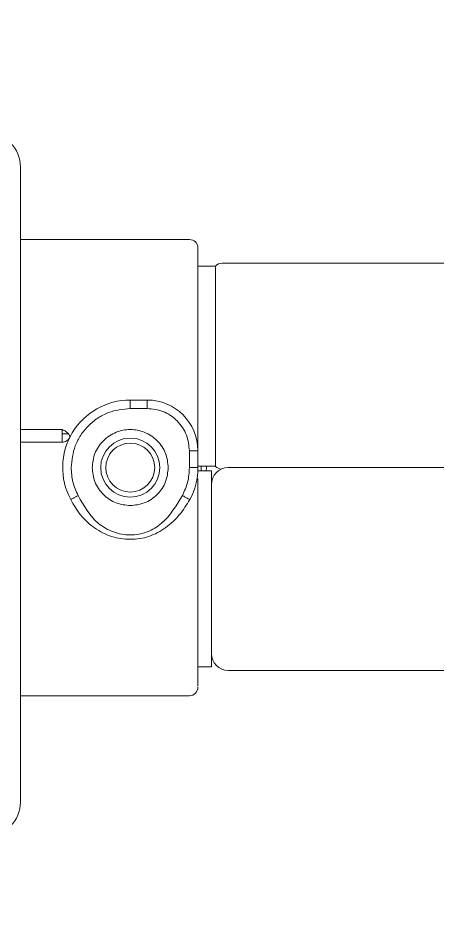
# Model space of a CAD drawing. Extents: x 14808 to 20058, y -13198 to -11680.
# Drawn here: x 16178.73 to 16191.14, y -12188.4 to -12161.57 of the extents above; entities that cross this region are included whole.
import ezdxf

# ---------------------------------------------------------------- set-up
doc = ezdxf.new("R2010")
doc.units = 0
doc.header["$LTSCALE"] = 7
doc.header["$MEASUREMENT"] = 0
doc.layers.get('0').update_dxf_attribs({"color": 2, "linetype": 'CONTINUOUS'})
pattern_1 = [(315, (16169.5734, -12738.675), (1.122532, 1.122532), [])]

msp = doc.modelspace()

# ---------------------------------------------------------------- hatches: boundary and pattern name
at = {"linetype": 'Continuous', "lineweight": 0}
h = msp.add_hatch(dxfattribs=at)
h.set_pattern_fill('ANSI31', color=2, scale=0.5, angle=-90, style=0)
h.set_pattern_definition(pattern_1)
edge = h.paths.add_edge_path(flags=0)
edge.add_line((16223.996, -12150.617), (16223.996, -12148.617))
edge.add_line((16223.996, -12148.617), (16164.978, -12149.647))
edge.add_arc((16164.996, -12150.647), 1, 91, 180)
edge.add_line((16163.996, -12150.647), (16163.996, -12164.417))
edge.add_line((16163.996, -12164.417), (16165.996, -12164.417))
edge.add_line((16165.996, -12164.417), (16165.996, -12152.121))
edge.add_arc((16166.496, -12152.121), 0.5, 91, 180, ccw=False)
edge.add_line((16166.487, -12151.621), (16223.996, -12150.617))
h = msp.add_hatch(dxfattribs=at)
h.set_pattern_fill('ANSI31', color=2, scale=0.5, angle=-90, style=0)
h.set_pattern_definition(pattern_1)
edge = h.paths.add_edge_path(flags=0)
edge.add_line((16223.996, -12209.721), (16223.996, -12207.381))
edge.add_spline(control_points=[(16223.996, -12207.381), (16223.996, -12207.36), (16223.993, -12207.338), (16223.987, -12207.318), (16223.98, -12207.291), (16223.969, -12207.264), (16223.953, -12207.241), (16223.938, -12207.218), (16223.918, -12207.197), (16223.895, -12207.18), (16223.873, -12207.163), (16223.848, -12207.15), (16223.821, -12207.142), (16223.798, -12207.135), (16223.774, -12207.131), (16223.75, -12207.13)], knot_values=[0.00049, 0.00049, 0.00049, 0.00049, 0.000619, 0.000619, 0.000619, 0.000788, 0.000788, 0.000788, 0.000957, 0.000957, 0.000957, 0.001126, 0.001126, 0.001126, 0.001272, 0.001272, 0.001272, 0.001272], weights=[1, 1, 1, 1, 1, 1, 1, 1, 1, 1, 1, 1, 1, 1, 1, 1], degree=3, periodic=0)
edge.add_spline(control_points=[(16223.75, -12207.13), (16223.422, -12207.124), (16223.094, -12207.119), (16222.767, -12207.113), (16221.758, -12207.095), (16220.75, -12207.078), (16219.741, -12207.06)], knot_values=[0.015809, 0.015809, 0.015809, 0.015809, 0.017776, 0.017776, 0.017776, 0.023827, 0.023827, 0.023827, 0.023827], weights=[1, 1, 1, 1, 1, 1, 1], degree=3, periodic=0)
edge.add_spline(control_points=[(16219.741, -12207.06), (16219.74, -12207.06), (16219.739, -12207.06), (16219.738, -12207.06), (16219.721, -12207.059), (16219.704, -12207.057), (16219.687, -12207.053), (16219.66, -12207.046), (16219.633, -12207.035), (16219.61, -12207.02), (16219.586, -12207.004), (16219.565, -12206.985), (16219.548, -12206.963), (16219.531, -12206.941), (16219.517, -12206.915), (16219.509, -12206.889), (16219.5, -12206.863), (16219.496, -12206.836), (16219.496, -12206.809)], knot_values=[0.003023, 0.003023, 0.003023, 0.003023, 0.00308, 0.00308, 0.00308, 0.003132, 0.003132, 0.003132, 0.003299, 0.003299, 0.003299, 0.003467, 0.003467, 0.003467, 0.003635, 0.003635, 0.003635, 0.003797, 0.003797, 0.003797, 0.003797], weights=[1, 1, 1, 1, 1, 1, 1, 1, 1, 1, 1, 1, 1, 1, 1, 1, 1, 1, 1], degree=3, periodic=0)
edge.add_line((16219.496, -12206.809), (16219.496, -12202.503))
edge.add_arc((16217.496, -12202.503), 2, 0, 89)
edge.add_line((16217.53, -12200.504), (16166.487, -12199.613))
edge.add_arc((16166.496, -12199.113), 0.5, 180, 269, ccw=False)
edge.add_line((16165.996, -12199.113), (16165.996, -12186.316))
edge.add_line((16165.996, -12186.316), (16163.996, -12186.316))
edge.add_line((16163.996, -12186.316), (16163.996, -12200.087))
edge.add_arc((16164.996, -12200.087), 1, 180, 269)
edge.add_line((16164.978, -12201.087), (16217.504, -12202.003))
edge.add_arc((16217.496, -12202.503), 0.5, 0, 89, ccw=False)
edge.add_line((16217.996, -12202.503), (16217.996, -12207.867))
edge.add_spline(control_points=[(16217.996, -12207.867), (16217.996, -12207.87), (16217.996, -12207.873), (16217.996, -12207.876), (16217.997, -12207.905), (16218.003, -12207.933), (16218.013, -12207.959), (16218.023, -12207.985), (16218.038, -12208.01), (16218.056, -12208.031), (16218.074, -12208.053), (16218.096, -12208.071), (16218.12, -12208.085), (16218.145, -12208.099), (16218.171, -12208.109), (16218.199, -12208.114), (16218.213, -12208.117), (16218.227, -12208.118), (16218.241, -12208.119)], knot_values=[0.002467, 0.002467, 0.002467, 0.002467, 0.002485, 0.002485, 0.002485, 0.002656, 0.002656, 0.002656, 0.002825, 0.002825, 0.002825, 0.002994, 0.002994, 0.002994, 0.003163, 0.003163, 0.003163, 0.003248, 0.003248, 0.003248, 0.003248], weights=[1, 1, 1, 1, 1, 1, 1, 1, 1, 1, 1, 1, 1, 1, 1, 1, 1, 1, 1], degree=3, periodic=0)
edge.add_spline(control_points=[(16218.241, -12208.119), (16218.622, -12208.125), (16219.003, -12208.132), (16219.383, -12208.139), (16219.754, -12208.145), (16220.125, -12208.152), (16220.496, -12208.158)], knot_values=[0.011479, 0.011479, 0.011479, 0.011479, 0.013763, 0.013763, 0.013763, 0.015988, 0.015988, 0.015988, 0.015988], weights=[1, 1, 1, 1, 1, 1, 1], degree=3, periodic=0)
edge.add_line((16220.496, -12208.158), (16220.496, -12209.721))
edge.add_line((16220.496, -12209.721), (16223.996, -12209.721))

# ---------------------------------------------------------------- linework, layer by layer
at = {"color": 7, "linetype": 'Continuous', "lineweight": 15}
for p, q in [((16178.796, -12165.97), (16178.796, -12175.367)), ((16183.796, -12168.117), (16178.796, -12168.117)), ((16184.571, -12168.904), (16184.046, -12168.904)), ((16184.571, -12168.904), (16184.571, -12172.142)), ((16196.228, -12168.817), (16184.761, -12168.817)), ((16184.046, -12172.983), (16184.046, -12171.867)), ((16184.571, -12172.142), (16184.571, -12174.829)), ((16182.046, -12173.117), (16182.046, -12172.867)), ((16182.046, -12172.867), (16182.546, -12172.867)), ((16182.546, -12172.867), (16182.546, -12173.117)), ((16182.546, -12173.117), (16182.046, -12173.117)), ((16180.03, -12173.742), (16180.03, -12173.867)), ((16180.03, -12173.867), (16180.03, -12174.117)), ((16180.22, -12173.867), (16180.03, -12173.867)), ((16180.03, -12174.117), (16178.796, -12174.117)), ((16183.796, -12174.867), (16183.796, -12174.367)), ((16184.046, -12174.367), (16183.796, -12174.367)), ((16184.046, -12174.867), (16184.046, -12174.367)), ((16184.046, -12174.867), (16183.796, -12174.867)), ((16184.046, -12174.829), (16184.571, -12174.829)), ((16184.143, -12174.967), (16184.145, -12174.829)), ((16192.858, -12174.867), (16184.946, -12174.867)), ((16184.446, -12174.967), (16184.046, -12174.967)), ((16184.446, -12174.967), (16184.446, -12180.767)), ((16178.796, -12175.367), (16178.796, -12184.764)), ((16184.046, -12180.767), (16184.446, -12180.767)), ((16184.946, -12180.867), (16192.858, -12180.867)), ((16178.796, -12181.617), (16183.796, -12181.617))]:
    msp.add_line(p, q, dxfattribs=at)
at = {"color": 8, "linetype": 'Continuous', "lineweight": 15}
msp.add_line((16178.796, -12173.742), (16180.03, -12173.742), dxfattribs=at)
at = {"color": 7, "linetype": 'Continuous', "lineweight": 15, "flags": 128}
msp.add_lwpolyline([(16184.295, -12174.829), (16184.296, -12174.867), (16184.293, -12174.967)], dxfattribs=at)
at = {"color": 7, "linetype": 'Continuous', "lineweight": 15}
for radius in [0.875, 0.725]:
    msp.add_circle((16182.046, -12174.867), radius, dxfattribs=at)
for centre, radius, start, end in [((16177.796, -12165.97), 1, 0, 89.5), ((16183.796, -12168.367), 0.25, 0, 90), ((16184.761, -12169.067), 0.25, 90, 139.4584), ((16182.046, -12174.867), 2, 90, 208.2078), ((16182.546, -12174.367), 1.5, 0, 90), ((16182.046, -12174.867), 2, 331.7922, 0), ((16184.946, -12175.367), 0.5, 90, 180), ((16184.761, -12174.667), 0.25, 220.5416, 263.2631), ((16184.946, -12180.367), 0.5, 180, 270), ((16183.796, -12181.367), 0.25, 270, 0), ((16177.796, -12184.764), 1, 270.5, 0)]:
    msp.add_arc(centre, radius, start, end, dxfattribs=at)
for points, knots in [([(16184.046, -12171.867), (16184.046, -12171.426), (16184.046, -12170.749), (16184.046, -12169.934), (16184.046, -12169.374), (16184.046, -12168.922), (16184.046, -12168.485), (16184.046, -12168.413), (16184.046, -12168.367)], [0, 0, 0, 0, 0.2394568, 0.3683607, 0.5, 0.6316393, 0.7605432, 1, 1, 1, 1]), ([(16184.046, -12174.367), (16184.046, -12174.136), (16184.046, -12173.674), (16184.046, -12173.213), (16184.046, -12172.983)], [0, 0, 0, 0, 0.500051, 1, 1, 1, 1]), ([(16180.296, -12174.867), (16180.319, -12174.647), (16180.355, -12174.307), (16180.573, -12173.899), (16180.799, -12173.62), (16181.078, -12173.394), (16181.486, -12173.176), (16181.825, -12173.14), (16182.046, -12173.117)], [0, 0, 0, 0, 0.2394429, 0.3697704, 0.5, 0.6303275, 0.7605571, 1, 1, 1, 1]), ([(16183.796, -12174.367), (16183.779, -12174.209), (16183.753, -12173.967), (16183.597, -12173.675), (16183.436, -12173.477), (16183.237, -12173.315), (16182.946, -12173.159), (16182.703, -12173.133), (16182.546, -12173.117)], [0, 0, 0, 0, 0.239443, 0.369653, 0.5, 0.63021, 0.760557, 1, 1, 1, 1]), ([(16180.03, -12173.742), (16180.052, -12173.751), (16180.089, -12173.767), (16180.143, -12173.799), (16180.187, -12173.832), (16180.209, -12173.856), (16180.22, -12173.867)], [0, 0, 0, 0, 0.296166, 0.500792, 0.779374, 1, 1, 1, 1]), ([(16180.921, -12174.867), (16180.936, -12174.725), (16180.959, -12174.507), (16181.099, -12174.245), (16181.244, -12174.066), (16181.423, -12173.919), (16181.686, -12173.784), (16182.046, -12173.714), (16182.405, -12173.784), (16182.668, -12173.919), (16182.847, -12174.066), (16182.992, -12174.244), (16183.132, -12174.507), (16183.155, -12174.725), (16183.171, -12174.867)], [0, 0, 0, 0, 0.1197215, 0.1848227, 0.25, 0.3151012, 0.3802785, 0.5, 0.6197215, 0.6848227, 0.75, 0.8151012, 0.8802785, 1, 1, 1, 1]), ([(16180.22, -12173.867), (16180.228, -12173.877), (16180.244, -12173.898), (16180.257, -12173.928), (16180.262, -12173.955), (16180.256, -12173.97), (16180.254, -12173.978)], [0, 0, 0, 0, 0.249406, 0.499642, 0.749976, 1, 1, 1, 1]), ([(16182.046, -12175.992), (16181.904, -12175.977), (16181.686, -12175.953), (16181.424, -12175.813), (16181.245, -12175.668), (16181.099, -12175.489), (16180.959, -12175.227), (16180.936, -12175.008), (16180.921, -12174.867)], [0, 0, 0, 0, 0.239443, 0.369645, 0.5, 0.630202, 0.760557, 1, 1, 1, 1]), ([(16183.171, -12174.867), (16183.155, -12175.008), (16183.132, -12175.227), (16182.992, -12175.489), (16182.847, -12175.668), (16182.668, -12175.813), (16182.406, -12175.953), (16182.187, -12175.977), (16182.046, -12175.992)], [0, 0, 0, 0, 0.239443, 0.369645, 0.5, 0.630202, 0.760557, 1, 1, 1, 1]), ([(16184.046, -12176.479), (16184.046, -12176.314), (16184.046, -12175.95), (16184.046, -12175.502), (16184.046, -12175.254), (16184.046, -12175.194)], [0, 0, 0, 0, 0.387733, 0.851129, 1, 1, 1, 1]), ([(16183.808, -12175.812), (16183.714, -12175.964), (16183.52, -12176.273), (16183.109, -12176.657), (16182.609, -12176.933), (16182.047, -12177.016), (16181.486, -12176.931), (16180.975, -12176.675), (16180.559, -12176.285), (16180.374, -12175.968), (16180.283, -12175.812)], [0, 0, 0, 0, 0.121776, 0.248957, 0.374791, 0.498796, 0.62275, 0.749133, 0.876692, 1, 1, 1, 1]), ([(16183.588, -12175.694), (16183.409, -12175.991), (16183.143, -12176.433), (16182.555, -12176.803), (16182.046, -12176.888), (16181.537, -12176.8), (16180.932, -12176.451), (16180.675, -12175.997), (16180.503, -12175.694)], [0, 0, 0, 0, 0.251664, 0.374307, 0.498985, 0.623857, 0.749141, 1, 1, 1, 1]), ([(16184.046, -12181.337), (16184.046, -12181.327), (16184.046, -12181.305), (16184.046, -12180.843), (16184.046, -12180.053), (16184.046, -12179.008), (16184.046, -12178.24), (16184.046, -12177.867)], [0, 0, 0, 0, 0.161038, 0.36498, 0.580519, 0.796058, 1, 1, 1, 1])]:
    msp.add_open_spline(points, degree=3, knots=knots, dxfattribs=at)
for points in [[(16180.254, -12173.978), (16180.242, -12173.998), (16180.218, -12174.038), (16180.181, -12174.065), (16180.162, -12174.079)], [(16180.162, -12174.079), (16180.141, -12174.09), (16180.1, -12174.112), (16180.053, -12174.115), (16180.03, -12174.117)], [(16180.503, -12175.694), (16180.443, -12175.562), (16180.323, -12175.3), (16180.305, -12175.011), (16180.296, -12174.867)], [(16183.796, -12174.867), (16183.787, -12175.011), (16183.768, -12175.3), (16183.648, -12175.562), (16183.588, -12175.694)], [(16180.503, -12175.694), (16180.475, -12175.709), (16180.417, -12175.74), (16180.344, -12175.779), (16180.293, -12175.807), (16180.286, -12175.81), (16180.283, -12175.812)], [(16183.808, -12175.812), (16183.805, -12175.81), (16183.798, -12175.807), (16183.747, -12175.779), (16183.674, -12175.74), (16183.617, -12175.709), (16183.588, -12175.694)], [(16184.046, -12177.867), (16184.046, -12177.628), (16184.046, -12177.151), (16184.046, -12176.703), (16184.046, -12176.479)]]:
    msp.add_open_spline(points, degree=3, dxfattribs=at)

doc.saveas('drawing.dxf')
